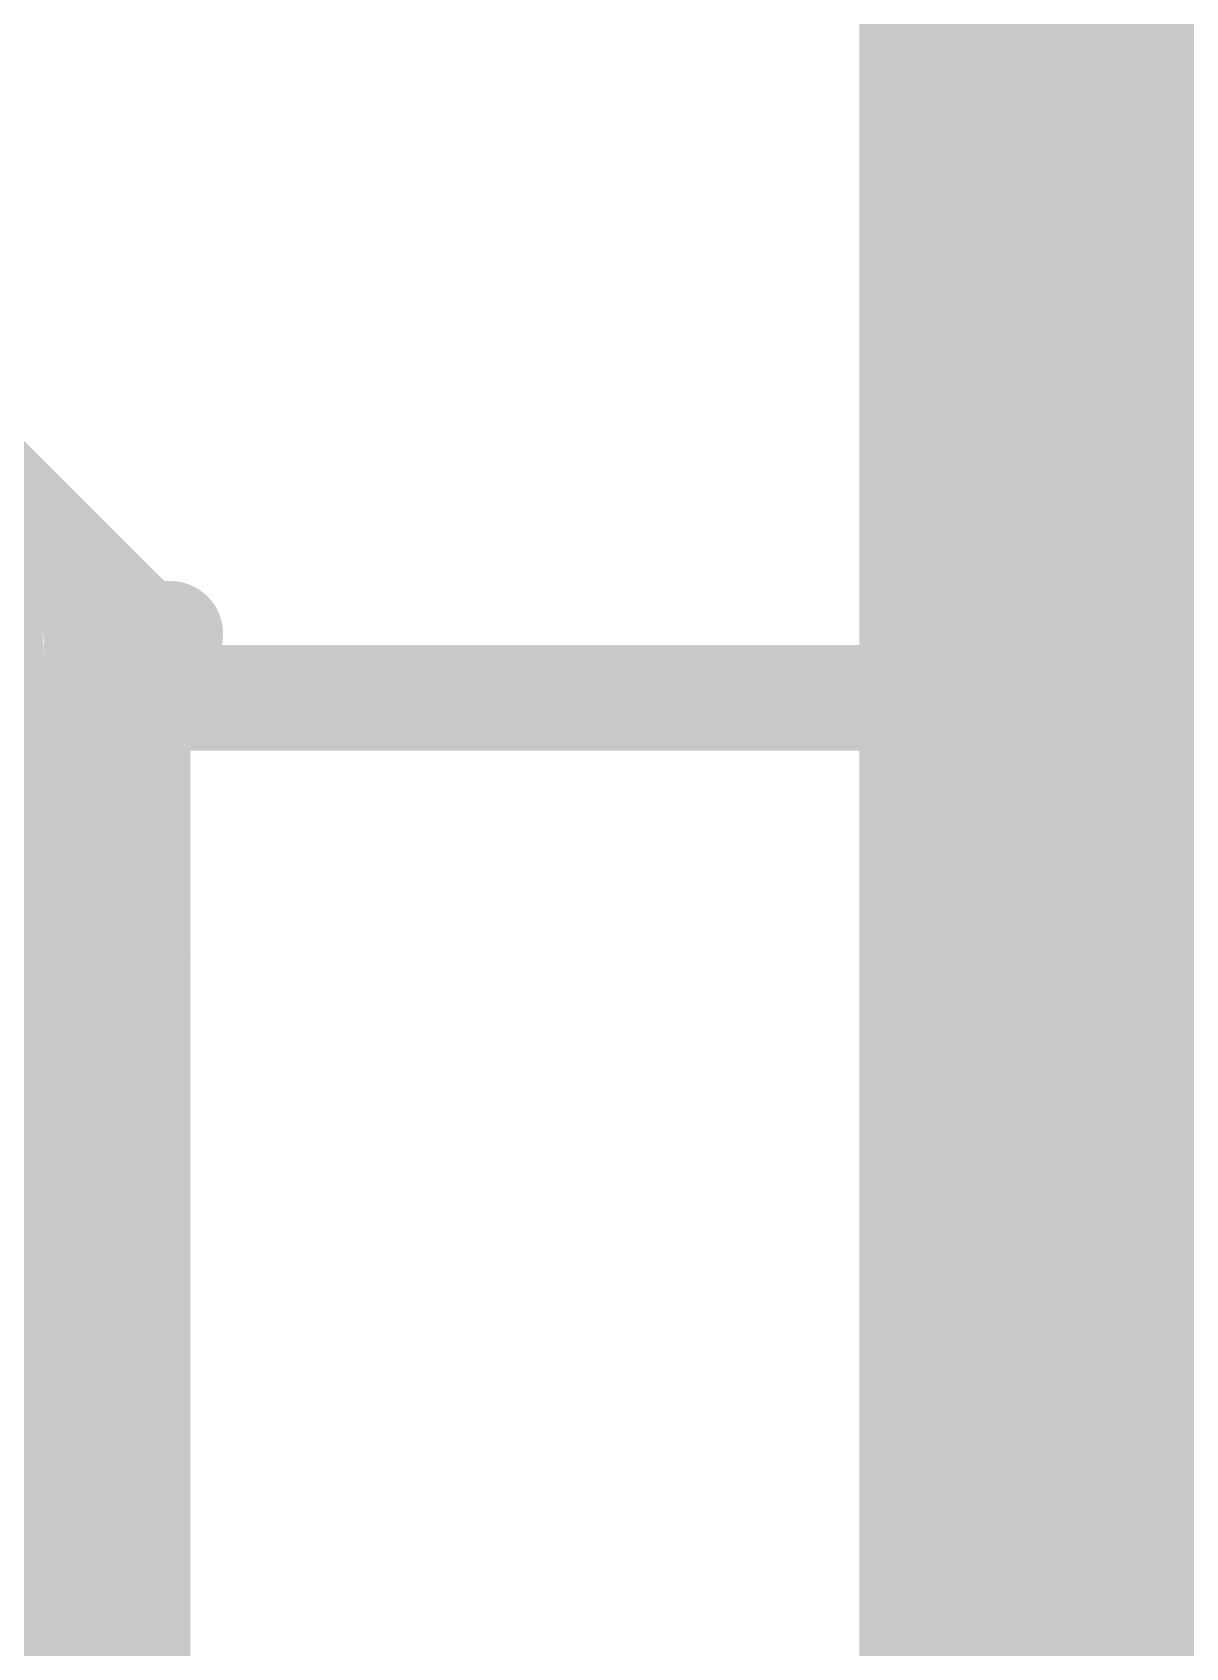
# Model space of a CAD drawing. Header units: millimetres. Extents: x 6.83 to 16.18, y 4.59 to 12.3.
# Drawn here: x 7.0105 to 7.1195, y 8.133 to 8.2858 of the extents above; entities that cross this region are included whole.
import ezdxf

# ---------------------------------------------------------------- set-up
doc = ezdxf.new("R2010")
doc.units = ezdxf.units.MM
doc.header["$MEASUREMENT"] = 0
for name, color, linetype in [('InternalPlane1', 76, 'Continuous'), ('InternalPlane2', 16, 'Continuous'), ('KeepOutLayer', 6, 'Continuous'), ('Mechanical1', 6, 'Continuous'), ('TopOverlay', 2, 'Continuous')]:
    doc.layers.add(name, color=color, linetype=linetype)

msp = doc.modelspace()

# ---------------------------------------------------------------- linework, layer by layer
at = {"layer": 'InternalPlane1', "const_width": 0.04}
msp.add_lwpolyline([(7.10864, 4.84098), (7.10864, 12.27799)], dxfattribs=at)
at = {"layer": 'InternalPlane2', "const_width": 0.04}
msp.add_lwpolyline([(7.10864, 4.84098), (7.10864, 12.27799)], dxfattribs=at)
at = {"layer": 'KeepOutLayer', "const_width": 0.01}
msp.add_lwpolyline([(7.10936, 4.84067), (7.10936, 12.27767)], dxfattribs=at)
at = {"layer": 'Mechanical1', "const_width": 0.01}
msp.add_lwpolyline([(7.10936, 4.84067), (7.10936, 12.27767)], dxfattribs=at)
at = {"layer": 'TopOverlay', "const_width": 0.01}
for points in [[(7.00541, 8.24434), (7.01222, 8.23753)], [(7.01223, 8.23752), (7.02041, 8.22934)], [(7.01223, 8.23752), (7.01695, 8.22935)], [(7.01649, 8.22888), (7.02041, 8.22888)], [(7.01652, 8.22773), (7.01695, 8.22935)], [(7.01695, 8.22929), (7.02041, 8.22929)], [(7.02041, 8.01734), (7.02041, 8.22934)], [(7.02041, 8.22751), (7.02041, 8.22929)], [(7.02041, 8.22888), (7.0235, 8.22888)], [(7.02041, 8.22284), (7.16941, 8.22284)], [(7.10936, 8.02384), (7.10936, 8.22284)], [(7.00706, 8.21301), (7.00788, 8.18572)], [(7.01942, 8.17998), (7.02041, 8.1986)], [(7.01981, 8.18133), (7.02042, 8.19861)], [(7.01186, 8.16672), (7.01307, 8.19143)], [(7.00788, 8.18572), (7.00871, 8.15331)], [(7.01923, 8.16126), (7.01981, 8.18133)], [(7.01844, 8.15908), (7.01942, 8.17998)], [(7.01065, 8.13893), (7.01186, 8.16672)], [(7.01863, 8.13927), (7.01923, 8.16126)], [(7.01746, 8.13598), (7.01844, 8.15908)], [(7.00871, 8.15331), (7.00955, 8.11846)], [(7.00944, 8.10993), (7.01065, 8.13893)], [(7.01803, 8.11642), (7.01863, 8.13927)], [(7.01647, 8.11236), (7.01746, 8.13598)]]:
    msp.add_lwpolyline(points, dxfattribs=at)
for points in [[(7.00543, 8.24318, -0.016982), (7.00706, 8.21301)], [(7.01307, 8.19143, -0.014486), (7.01549, 8.22378)]]:
    msp.add_lwpolyline(points, format="xyb", dxfattribs=at)
at = {"layer": 'TopOverlay', "const_width": 0.005}
for points in [[(7.00972, 8.23753, 1), (7.01472, 8.23753, 1)], [(7.00973, 8.23752, 1), (7.01473, 8.23752, 1)], [(7.00973, 8.23752, 1), (7.01473, 8.23752, 1)], [(7.01399, 8.22888, 1), (7.01899, 8.22888, 1)], [(7.01445, 8.22935, 1), (7.01945, 8.22935, 1)], [(7.01445, 8.22935, 1), (7.01945, 8.22935, 1)], [(7.01445, 8.22929, 1), (7.01945, 8.22929, 1)], [(7.01791, 8.22934, 1), (7.02291, 8.22934, 1)], [(7.01791, 8.22934, 1), (7.02291, 8.22934, 1)], [(7.01791, 8.22929, 1), (7.02291, 8.22929, 1)], [(7.01791, 8.22929, 1), (7.02291, 8.22929, 1)], [(7.01791, 8.22888, 1), (7.02291, 8.22888, 1)], [(7.01791, 8.22888, 1), (7.02291, 8.22888, 1)], [(7.021, 8.22888, 1), (7.026, 8.22888, 1)], [(7.01402, 8.22773, 1), (7.01902, 8.22773, 1)], [(7.01791, 8.22751, 1), (7.02291, 8.22751, 1)], [(7.01299, 8.22378, 1), (7.01799, 8.22378, 1)], [(7.01791, 8.22284, 1), (7.02291, 8.22284, 1)], [(7.10686, 8.22284, 1), (7.11186, 8.22284, 1)], [(7.00456, 8.21301, 1), (7.00956, 8.21301, 1)], [(7.00456, 8.21301, 1), (7.00956, 8.21301, 1)], [(7.01791, 8.1986, 1), (7.02291, 8.1986, 1)], [(7.01792, 8.19861, 1), (7.02292, 8.19861, 1)], [(7.01057, 8.19143, 1), (7.01557, 8.19143, 1)], [(7.01057, 8.19143, 1), (7.01557, 8.19143, 1)], [(7.00538, 8.18572, 1), (7.01038, 8.18572, 1)], [(7.00538, 8.18572, 1), (7.01038, 8.18572, 1)], [(7.01731, 8.18133, 1), (7.02231, 8.18133, 1)], [(7.01731, 8.18133, 1), (7.02231, 8.18133, 1)], [(7.01692, 8.17998, 1), (7.02192, 8.17998, 1)], [(7.01692, 8.17998, 1), (7.02192, 8.17998, 1)], [(7.00936, 8.16672, 1), (7.01436, 8.16672, 1)], [(7.00936, 8.16672, 1), (7.01436, 8.16672, 1)], [(7.01673, 8.16126, 1), (7.02173, 8.16126, 1)], [(7.01673, 8.16126, 1), (7.02173, 8.16126, 1)], [(7.01594, 8.15908, 1), (7.02094, 8.15908, 1)], [(7.01594, 8.15908, 1), (7.02094, 8.15908, 1)], [(7.00621, 8.15331, 1), (7.01121, 8.15331, 1)], [(7.00621, 8.15331, 1), (7.01121, 8.15331, 1)], [(7.00815, 8.13893, 1), (7.01315, 8.13893, 1)], [(7.00815, 8.13893, 1), (7.01315, 8.13893, 1)], [(7.01613, 8.13927, 1), (7.02113, 8.13927, 1)], [(7.01613, 8.13927, 1), (7.02113, 8.13927, 1)], [(7.01496, 8.13598, 1), (7.01996, 8.13598, 1)], [(7.01496, 8.13598, 1), (7.01996, 8.13598, 1)]]:
    msp.add_lwpolyline(points, format="xyb", close=True, dxfattribs=at)

doc.saveas('drawing.dxf')
